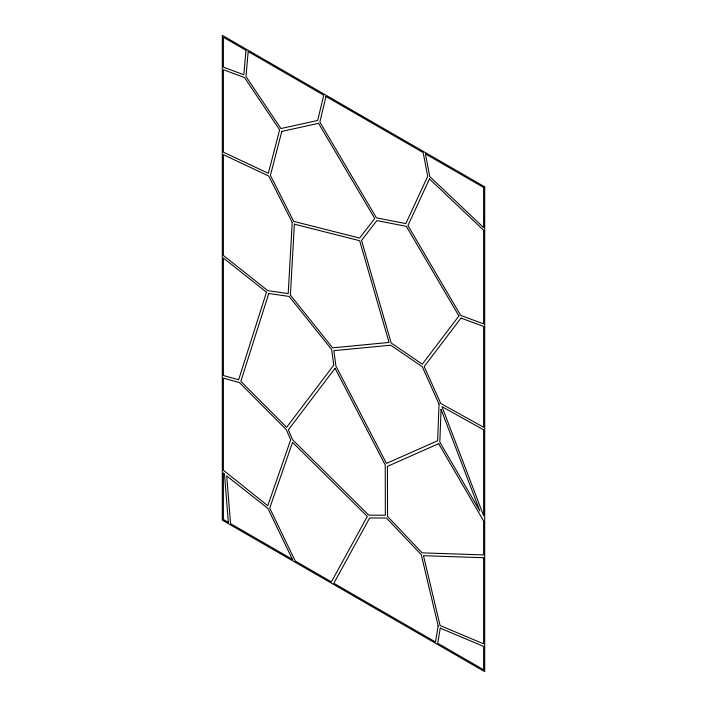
<?xml version="1.0" encoding="UTF-8"?>
<svg xmlns="http://www.w3.org/2000/svg" width="707" height="707" viewBox="0 0 707 707"><rect width="100%" height="100%" fill="white"/><g stroke="black" fill="none" stroke-linecap="round" stroke-linejoin="round"><path stroke-width="1.06" d="M439.029 404.112L437.633 440.761L386.446 463.421L335.922 366.076L333.854 350.663L390.671 345.193L422.273 366.703L439.029 404.112M441.062 409.38L439.825 442.114L479.876 510.993L441.062 409.38M292.221 222.378L288.209 293.608L267.803 290.657L223.394 255.466L223.394 154.692L268.74 176.043L292.221 222.378M294.377 224.181L290.391 295.066L332.652 347.853L389.053 342.427L359.651 240.698L294.377 224.181M245.992 50.294L243.827 74.748L223.394 67.138L223.394 37.241L245.992 50.294M248.184 51.558L245.983 76.506L280.909 128.55L317.708 120.446L323.735 95.18L248.184 51.558M438.181 625.907L435.503 641.983L333.819 583.275L369.681 517.966L386.482 518.054L421.257 554.686L438.181 625.907M440.24 628.134L437.721 643.264L483.606 669.759L483.606 646.401L440.24 628.134M325.989 96.479L319.882 122.064L376.424 217.853L405.827 223.598L427.726 176.237L423.148 152.571L325.989 96.479M279.627 129.858L268.351 173.33L223.394 152.164L223.394 69.71L244.542 77.576L279.627 129.858M281.819 131.414L270.419 175.389L293.723 221.388L359.598 238.056L374.754 218.525L318.557 123.336L281.819 131.414M266.495 292.185L238.639 379.774L223.394 375.523L223.394 258.037L266.495 292.185M268.793 293.493L240.848 381.329L286.618 427.311L333.748 365.121L331.663 349.532L289.154 296.445L268.793 293.493M290.657 439.86L267.776 505.735L223.394 470.243L223.394 378.13L239.443 382.611L286.37 429.741L290.657 439.86M292.539 442.396L269.738 508.059L295.173 560.96L331.389 581.879L367.348 516.393L292.539 442.396M429.494 178.915L407.939 225.533L460.672 315.402L483.606 323.841L483.606 230.243L429.494 178.915M335.047 368.267L288.376 429.847L292.574 439.745L368.789 515.147L385.342 515.226L385.244 464.994L335.047 368.267M458.923 315.949L422.3 364.185L391.183 343.01L361.524 240.38L376.866 220.602L406.357 226.364L458.923 315.949M460.991 318.079L424.191 366.562L440.7 403.432L483.606 427.24L483.606 326.404L460.991 318.079M438.667 443.678L387.427 466.355L387.533 516.428L422.114 552.856L483.606 554.924L483.606 520.971L438.667 443.678M483.606 557.717L423.475 555.693L440.072 625.518L483.606 643.847L483.606 557.717M483.606 429.768L441.99 406.675L483.606 515.65L483.606 429.768M484.702 186.851L222.298 35.35L222.298 520.149L484.702 671.65L484.702 186.851M483.606 187.479L425.402 153.879L429.785 176.547L483.606 227.592L483.606 187.479M228.37 522.393L223.394 519.521L223.394 472.939L224.464 474.017L228.37 522.393M292.415 559.37L230.562 523.666L226.717 475.952L267.9 508.395L292.415 559.37"/></g></svg>
